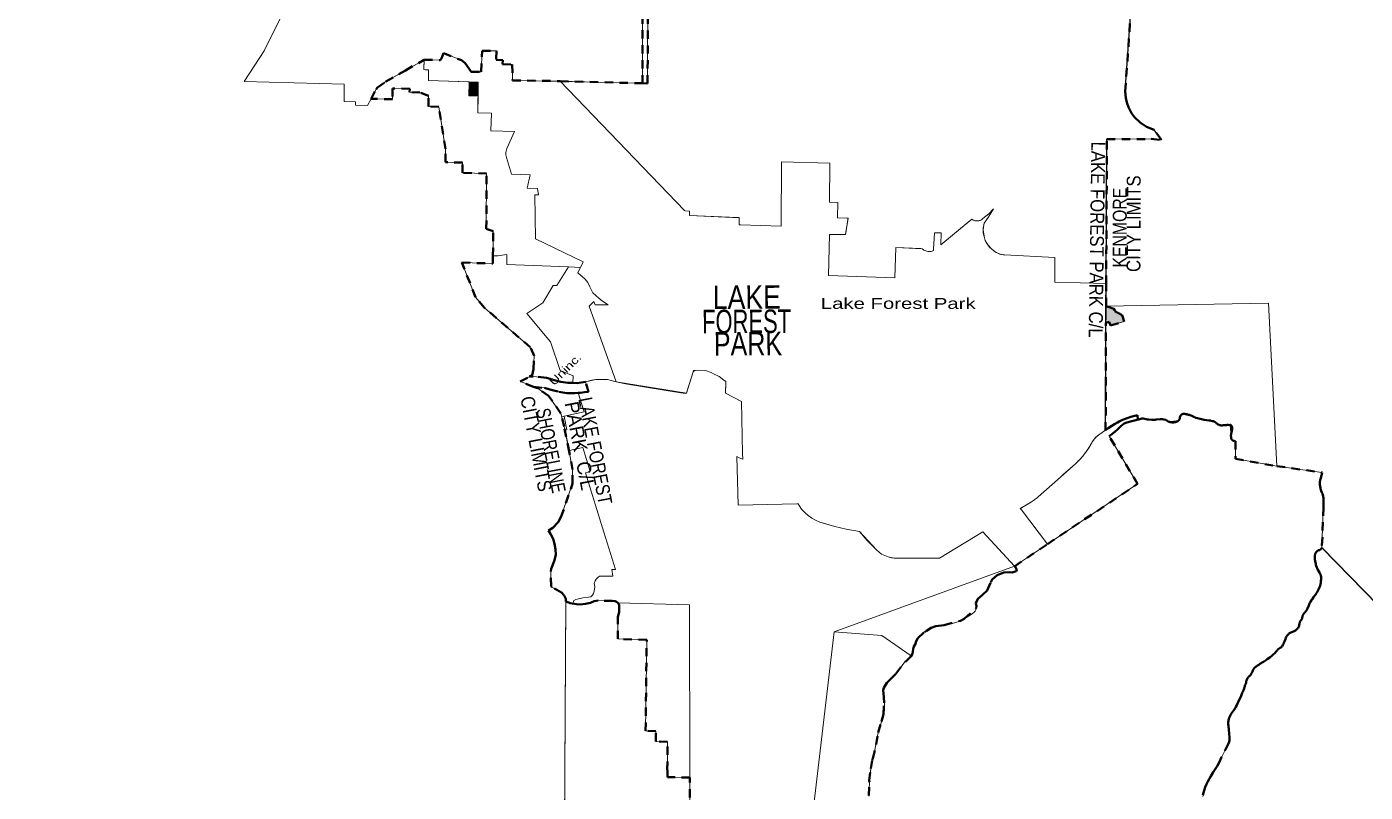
# Model space of a CAD drawing. Header units: feet. Extents: x -903180 to 1023491, y -707744 to 564635.
# Drawn here: x -329847 to -310438, y 91275 to 102368 of the extents above; entities that cross this region are included whole.
import ezdxf

# ---------------------------------------------------------------- set-up
doc = ezdxf.new("R2010")
doc.units = ezdxf.units.FT
doc.header["$LTSCALE"] = 80
doc.linetypes.add('SHORT_DASHED', pattern=[2.7, 1.5, -1.2])
doc.layers.add('13', color=7, linetype='SHORT_DASHED', lineweight=40)
doc.layers.add('58', color=7, linetype='Continuous', lineweight=13)
for name, color, linetype in [('14', 7, 'Continuous'), ('15', 7, 'Continuous'), ('36', 7, 'Continuous')]:
    doc.layers.add(name, color=color, linetype=linetype)

msp = doc.modelspace()

# ---------------------------------------------------------------- hatches: boundary and pattern name
at = {"layer": '58'}
for points in [[(-323302.36, 101565.68), (-323303.86, 101364.44), (-323435.02, 101368.55), (-323432.3, 101570.73)], [(-314202.81, 98321.38), (-314066.61, 98273.34), (-314080.87, 98252.2), (-313963.67, 98187.24), (-313932.74, 98097.41), (-314132.13, 98036.45), (-314148.66, 98094.13), (-314202.39, 98074.02)]]:
    msp.add_hatch(color=256, dxfattribs=at).paths.add_polyline_path(points)

# ---------------------------------------------------------------- linework, layer by layer
at = {"layer": '13'}
for points in [[(-320919.55, 101548.63), (-320914.19, 103410.49), (-320914.19, 104193.29), (-322145.23, 104224.7), (-323386.65, 104254.16), (-324822.52, 104297.38), (-324852.22, 104297.85), (-324852.22, 104267.9), (-324852.22, 104228.86), (-324881.25, 104230.32), (-328292.31, 104304.42), (-330165.25, 104345.31), (-332817.76, 104403.01), (-334184.45, 104430.81), (-336717.2, 104472.96), (-336716.07, 104548.76)], [(-320919.55, 101548.63), (-320844.56, 101546.65), (-320835.55, 104186.85), (-318947.33, 104130.4), (-318962.13, 104055.77), (-316808.38, 103991.7), (-316808.38, 104066.57)], [(-314110.98, 96586.38), (-314164.69, 96550.55), (-314202.19, 96520.38), (-314197.81, 98075.2), (-314148.66, 98094.13), (-314132.13, 98036.45), (-313932.74, 98097.41), (-313963.67, 98187.24), (-314080.87, 98252.2), (-314066.61, 98273.34), (-314196.83, 98321.77), (-314195.21, 98645.32), (-314182.43, 100738.61), (-313539.88, 100741.57), (-313392.7, 100728.75), (-313499.7, 100874.75), (-313609.15, 100917.9), (-313702.45, 100978.38), (-313782.67, 101057.33), (-313826.09, 101114.82), (-313870.53, 101202.41), (-313895.5, 101268.15), (-313911.16, 101340), (-313917.3, 101431.97), (-313827.88, 102723.9)], [(-324854.95, 101325.32), (-324781.98, 101464.52), (-324762.62, 101486.3), (-324638.95, 101573.59), (-324356.75, 101735.96), (-324084.01, 101891.19), (-323851.2, 101885.49), (-323834.17, 101907.01), (-323803.67, 101983.7)], [(-323803.67, 101983.7), (-323542.85, 101882.4), (-323488.88, 101841.56), (-323433.33, 101758.4), (-323403.55, 101715.79), (-323257.98, 101714.65), (-323242.05, 102020.56), (-323037.85, 102018.47), (-323041.89, 101887.32), (-322945.1, 101885.47), (-322948.75, 101824.62), (-322807.58, 101820.97), (-322804.54, 101591.01), (-322113.72, 101580.17), (-320919.55, 101548.63)], [(-323086.51, 99046.72), (-323084.03, 99404.55), (-323183.78, 99441.22), (-323178.23, 100241.33), (-323528.19, 100249.98), (-323527.15, 100400.01), (-323777.11, 100406.19), (-323775.78, 100596.87), (-323872.04, 101208.79), (-324021.5, 101212.48), (-324020.43, 101366.03), (-324145.28, 101415.6), (-324295.07, 101419.3), (-324294.72, 101469.31), (-324544.69, 101475.49), (-324545.82, 101316.9), (-324854.95, 101325.32)], [(-322557.49, 97298.12), (-322518.64, 97319.05), (-322496.99, 97405.72), (-322489.77, 97600.72), (-322545.64, 97724.12), (-323207.29, 98293.48), (-323340.63, 98451.28), (-323537.18, 98949.8), (-323087.26, 98938.68), (-323086.51, 99046.72)], [(-322498.4, 97151.04), (-322691.57, 97225.87), (-322557.49, 97298.12)], [(-322498.4, 97151.04), (-322339.96, 97133.62), (-322264.38, 97111.1), (-322130.71, 97076.75), (-322015.03, 97059.95), (-321902.01, 97056.24), (-321852.68, 97061.71), (-321818.35, 97063.93), (-321759.68, 97070.7), (-321700.68, 97078.75), (-321746.44, 97222.4), (-321864.79, 97203.47), (-321931.03, 97208.44), (-322001.75, 97209.59), (-322101.19, 97224.03), (-322224.28, 97255.66), (-322311.78, 97281.74), (-322505.77, 97300.1), (-322557.49, 97298.12)], [(-320239.05, 90767.29), (-320230.71, 91487.24), (-320553.8, 91495.87), (-320553.8, 91596.64), (-320559.43, 91601.24), (-320554.72, 92006.24), (-320724.68, 92010.85), (-320722.94, 92160.84), (-320872.91, 92164.91), (-320857.62, 93484.99), (-321277.51, 93496.37), (-321273.78, 93819.16), (-321258.7, 93886.77), (-321256.35, 93953.76), (-321255.56, 93968.3), (-321258.7, 93987.35), (-321263.02, 93998.55), (-321277.55, 94020.35), (-321295.61, 94035.48), (-321313.67, 94042.35), (-321356.07, 94047.06), (-321560.24, 94051.78), (-321621.5, 94042.35), (-321673.32, 94021.92), (-321747.14, 94003.06), (-321820.96, 93996.78), (-321874.35, 93998.35), (-321967.02, 94015.63), (-321987.71, 94022.46), (-322032.16, 94039.1), (-322031.92, 94079.27), (-322056.69, 94128.3), (-322091.2, 94169.25), (-322235.55, 94247.86), (-322241.44, 94263.49), (-322248.3, 94472.84), (-322241.26, 94513.94), (-322197.79, 94624.53), (-322177.29, 94714.78), (-322181.4, 94794.92), (-322192.84, 94873.13), (-322214.83, 94949.17), (-322250.92, 95021.39), (-322283.03, 95067.29), (-322218.81, 95107.68), (-322141.02, 95187.56), (-322100.48, 95260.96), (-321932.11, 95750.47), (-321932.11, 95951.93), (-321979.69, 96213.9), (-322054.1, 96575.54), (-322102.47, 96765.49), (-322280.57, 97021.19), (-322443.18, 97129.66), (-322498.4, 97151.04)], [(-317635.99, 91227.05), (-317626.27, 91422.27), (-317631.89, 91444.53), (-317608.51, 91617.34), (-317587.97, 91745.88), (-317577.61, 91761.8), (-317531.45, 91968.42), (-317499.97, 92143.09), (-317452.74, 92299.34), (-317424.57, 92405.58), (-317413.37, 92572.57), (-317417.93, 92651.22), (-317428.08, 92754.15), (-317419.42, 92786.22), (-317373.74, 92859.9), (-317334.7, 92901.47), (-317244.41, 92992.45), (-317104.14, 93171.13), (-317091.91, 93178.96), (-317028.35, 93240.22), (-317003.41, 93282.06), (-316989.51, 93378.49), (-316956.2, 93436.29), (-316953.85, 93454.37), (-316924.66, 93508.22), (-316830.37, 93597.11), (-316801.85, 93614.71), (-316730.62, 93655.68), (-316663.67, 93682.63), (-316542.61, 93696.49), (-316305.86, 93760.54), (-316254.97, 93789.81), (-316078.97, 93941.63), (-316072.85, 93972.95), (-316082.93, 94014.04), (-316053.24, 94077.22), (-315992.28, 94129), (-315921.05, 94198.8), (-315865.41, 94319.15), (-315846.87, 94359.26), (-315775.72, 94421), (-315680.67, 94458.33), (-315602.05, 94465.59), (-315559.81, 94459.12), (-315501.2, 94478.67), (-315495.16, 94478.61), (-315488.91, 94498.7), (-315520.24, 94553.06), (-315046.06, 94871.03), (-313738.31, 95742.16), (-314150.62, 96433.87), (-314112.72, 96461.91), (-314070.98, 96496.72), (-314024.27, 96538.48), (-313981.54, 96582.24), (-313934.83, 96617.04), (-313897.07, 96634.94), (-313843.4, 96649.86), (-313762.91, 96668.75), (-313737.06, 96675.03)], [(-313737.06, 96675.03), (-313739.85, 96737.45), (-313795.99, 96725.08), (-313838.51, 96712.99), (-313887.66, 96696.56), (-313956.13, 96669.99), (-314005.95, 96649.68), (-314029.82, 96634.15), (-314072.79, 96610.27), (-314110.98, 96586.38)], [(-313595.69, 96678.38), (-313632.2, 96686.6), (-313658.52, 96689.89), (-313676.87, 96688.73), (-313722.35, 96678.96), (-313737.06, 96675.03)], [(-312458.74, 96596.19), (-312464.77, 96595.69), (-312475.68, 96594.53), (-312487.28, 96593.39), (-312497.28, 96592.55), (-312511.21, 96591.73), (-312522.78, 96591.63), (-312531.96, 96592.11), (-312538.18, 96592.61), (-312543.02, 96593.36), (-312548.24, 96594.68), (-312552.61, 96596.19), (-312555.85, 96597.45), (-312559.09, 96598.86), (-312565.66, 96602.16), (-312570.84, 96604.93), (-312578.19, 96608.89), (-312583.54, 96612.28), (-312588.88, 96616.06), (-312596.49, 96622.59), (-312606.73, 96632.01), (-312618.24, 96641.57), (-312623.14, 96644.96), (-312626.92, 96646.98), (-312630.94, 96648.8), (-312634.84, 96650.24), (-312650.43, 96654.39), (-312669.67, 96658.53), (-312676.84, 96659.79), (-312694.69, 96662.43), (-312708.02, 96664.06), (-312771.72, 96672.36), (-312794.48, 96676.44), (-312831, 96684.68), (-312868.89, 96694.4), (-312893.18, 96701.59), (-312898.41, 96703.28), (-312900.95, 96704.31), (-312905.23, 96706.49), (-312916.42, 96713.68), (-312922.83, 96716.85), (-312951.53, 96729.71), (-312975.98, 96739.25), (-312987.74, 96743.28), (-312997.93, 96746.4), (-313015, 96750.96), (-313023.26, 96752.69), (-313034.6, 96754.7), (-313039.24, 96755.35), (-313044.68, 96756), (-313051.4, 96756.6), (-313065.12, 96757.11), (-313075.81, 96756.61), (-313085.51, 96755.63), (-313089.54, 96754.8), (-313096.04, 96751.76), (-313099.98, 96748.63), (-313105.58, 96743.7), (-313112.65, 96736.21), (-313118.9, 96728.4), (-313122.52, 96720.84), (-313125.72, 96708.34), (-313128.02, 96694.6), (-313131.97, 96678.07), (-313135.26, 96671.17), (-313138.63, 96666.4), (-313143.33, 96661.87), (-313153.61, 96654.72), (-313165.86, 96648.14), (-313177.37, 96643.54), (-313191.35, 96639.42), (-313203.11, 96637.21), (-313216.68, 96635.56), (-313226.14, 96635.31), (-313236.42, 96635.23), (-313250.07, 96636.22), (-313266.19, 96638.93), (-313277.86, 96641.65), (-313286.91, 96644.44), (-313292.34, 96646.66), (-313297.77, 96649.7), (-313314.39, 96661.01), (-313320.66, 96664.99), (-313327.59, 96668.74), (-313335.98, 96671.7), (-313358.84, 96677.3), (-313376.61, 96680.75), (-313395.52, 96682.72), (-313413.71, 96681.98), (-313468.47, 96674.38), (-313480.96, 96673.2), (-313504.56, 96672.54), (-313531.21, 96673.12), (-313576.94, 96675.75), (-313595.69, 96678.38)], [(-312458.74, 96596.19), (-312450.4, 96596.88), (-312438.99, 96597.51), (-312429.4, 96597.55), (-312425.91, 96597.48), (-312420.75, 96597.14), (-312414.69, 96596.63), (-312403.81, 96595.54), (-312399.09, 96595.22), (-312397.77, 96595.54), (-312396.74, 96596.01), (-312394.69, 96597.39), (-312392.21, 96599.09), (-312391.05, 96599.72), (-312390.2, 96600.03), (-312389.32, 96600.16), (-312388.53, 96600), (-312387.65, 96599.53), (-312386.56, 96598.39), (-312385.11, 96596.75), (-312383.79, 96595.18), (-312382.82, 96593.95), (-312381.26, 96591.94), (-312380.43, 96590.84), (-312379.06, 96588.86), (-312377.95, 96587.1), (-312377.19, 96585.86), (-312376.53, 96584.69), (-312375.32, 96582.51), (-312374.27, 96580.38), (-312373.34, 96578.37), (-312371.99, 96575.15), (-312370.98, 96572.27), (-312370.4, 96570.45), (-312369.59, 96567.64), (-312369.12, 96565.55), (-312368.41, 96562.32), (-312368.04, 96559.89), (-312367.68, 96557.4), (-312367.45, 96555.13), (-312367.24, 96552.49), (-312367.09, 96550.1), (-312367.07, 96548.67), (-312367.06, 96544.47), (-312367.17, 96541.45), (-312367.23, 96539.85), (-312367.5, 96536.36), (-312367.66, 96534.11), (-312367.8, 96532.74), (-312368.02, 96530.97), (-312368.17, 96529.72), (-312368.72, 96525.92), (-312369.44, 96521.44), (-312370.09, 96517.71), (-312371.17, 96512.29), (-312371.74, 96509.57), (-312380.27, 96472.35), (-312381.75, 96464.77), (-312382.69, 96459.84), (-312383.6, 96453.08), (-312384.2, 96447.52), (-312384.36, 96444.76), (-312384.55, 96437.02), (-312384.46, 96433.28), (-312384.15, 96428.85), (-312383.8, 96425.99), (-312382.65, 96418.86), (-312382.25, 96415.81), (-312381.47, 96408.85), (-312381.15, 96406.28), (-312380.93, 96404.76), (-312380.86, 96404.31), (-312380.6, 96402.78), (-312380.09, 96400.26), (-312379.67, 96398.55), (-312379.23, 96397.05), (-312378.66, 96395.36), (-312378.03, 96393.7), (-312377.52, 96392.51), (-312376.98, 96391.38), (-312376.34, 96390.14), (-312375.75, 96389.09), (-312375.14, 96388.13), (-312374.33, 96386.94), (-312373.44, 96385.73), (-312372.22, 96384.25), (-312371.34, 96383.24), (-312368.72, 96380.61), (-312365.82, 96378.01), (-312363.29, 96376.05), (-312360.49, 96374.12), (-312357.91, 96372.56), (-312354.66, 96370.84), (-312351.48, 96369.47), (-312348.9, 96368.46)], [(-312348.9, 96368.46), (-312345.84, 96367.49), (-312343.8, 96366.87), (-312341.36, 96366.28), (-312338.64, 96365.69)], [(-312338.64, 96365.69), (-312334.94, 96364.99), (-312331.28, 96364.43), (-312323.29, 96363.51), (-312318.88, 96363.05), (-312320.94, 96106.17), (-311719.14, 96000.14), (-311061.54, 95909.89), (-311067.9, 95883.71), (-311073.16, 95863.68), (-311086.68, 95813.12), (-311089.19, 95803.42), (-311090.88, 95796.41), (-311092.51, 95789.09), (-311093.76, 95780.7), (-311094.89, 95770.82), (-311095.39, 95764.31), (-311095.76, 95753.8), (-311095.64, 95744.41), (-311095.38, 95737.65), (-311094.51, 95727.33), (-311093.32, 95716.25), (-311091.88, 95706.43), (-311089.82, 95695.73), (-311088.12, 95687.53), (-311085.49, 95676.45), (-311080.36, 95657.18), (-311075.79, 95642.59), (-311068.47, 95620.82), (-311067.16, 95618), (-311064.59, 95613.62), (-311060.86, 95607.78), (-311057.92, 95598.9), (-311053.67, 95585.5), (-311051.79, 95578.12), (-311048.79, 95566.17), (-311046.97, 95556.35), (-311045.1, 95542.9), (-311044.03, 95528.63), (-311043.47, 95519.49), (-311042.78, 95484.2), (-311042.94, 95455.92), (-311042.51, 95424.01), (-311042.39, 95413.77), (-311042.75, 95408.24), (-311042.63, 95404.93), (-311042.08, 95402.47), (-311066.05, 94814.77), (-311068.16, 94813.26), (-311070.05, 94811.67), (-311071.95, 94809.93), (-311073.47, 94808.44), (-311075.19, 94806.52), (-311078.41, 94802.89), (-311080.33, 94800.66), (-311083.36, 94797.14), (-311085.73, 94794.51), (-311087.89, 94792.34), (-311089.23, 94791.04), (-311090.73, 94789.71), (-311092.42, 94788.32), (-311093.82, 94787.33), (-311094.89, 94786.68), (-311095.78, 94786.1), (-311096.47, 94785.76), (-311097.51, 94785.3), (-311098.99, 94784.76), (-311100.58, 94784.33), (-311102.79, 94783.92), (-311106.38, 94783.44), (-311110.89, 94782.97), (-311112.92, 94782.69), (-311114.81, 94782.35), (-311116.72, 94781.89), (-311118.64, 94781.29), (-311120.16, 94780.68), (-311121.72, 94779.84), (-311122.76, 94779.2), (-311124.07, 94778.2), (-311129.01, 94774.27), (-311133.48, 94770.23), (-311138.02, 94765.96), (-311141.77, 94762.16), (-311145.82, 94757.56), (-311149.68, 94752.52), (-311152.72, 94748.29), (-311156.1, 94742.98), (-311159.11, 94737.43), (-311161.9, 94731.17), (-311163.56, 94726.44), (-311165.02, 94721.47), (-311166.55, 94713.92), (-311167.2, 94709.11), (-311168.03, 94702.57), (-311168.58, 94695.51)], [(-311168.4, 94661.28), (-311167.26, 94647.61), (-311164.68, 94630.53), (-311162.34, 94618.87), (-311156.33, 94591.85), (-311151.66, 94571.96), (-311146.87, 94553.78), (-311140.49, 94532.9), (-311136.44, 94522.22), (-311125.26, 94499.5), (-311103.16, 94457.74), (-311088.05, 94428.27), (-311082.16, 94413.41), (-311078.96, 94398.67), (-311077.24, 94377.92), (-311077.86, 94356.06), (-311079.21, 94334.56), (-311082.41, 94310.98), (-311086.33, 94291.82), (-311093.46, 94267.5), (-311101.07, 94246.87), (-311115.56, 94214.82), (-311124.99, 94196.12), (-311136.13, 94175.57), (-311148.21, 94154.72), (-311160, 94136.36), (-311171.12, 94120.76), (-311186.17, 94100.56), (-311202.44, 94078.68), (-311216.62, 94059.04), (-311231.17, 94036.19), (-311238.9, 94022.01), (-311243.87, 94011.94), (-311257.75, 93979.21), (-311276.23, 93935.74), (-311288.45, 93907.25), (-311316.33, 93872.8), (-311336.29, 93848.42), (-311338.56, 93845.65), (-311340.38, 93842.92), (-311341.97, 93840.03), (-311343.11, 93837.58), (-311344.28, 93834.78), (-311345.41, 93831.46), (-311346.79, 93826.58), (-311348.05, 93820.68), (-311351.17, 93803.62), (-311352.06, 93799.23), (-311353.22, 93794.56), (-311354.48, 93790.66), (-311355.62, 93787.56), (-311356.42, 93785.53), (-311358.14, 93782.25), (-311360.75, 93777.92), (-311364.28, 93772.98), (-311373.83, 93760.88), (-311376.47, 93757.5), (-311378.93, 93753.91), (-311381.45, 93749.82), (-311383.72, 93745.34), (-311385.41, 93740.7), (-311389.99, 93721.21), (-311401.32, 93670.19), (-311402.82, 93665.57), (-311405.64, 93660.41), (-311409.45, 93654.89), (-311417.55, 93646.04), (-311427.13, 93638.31), (-311438.43, 93629.22), (-311449.11, 93621.24), (-311468.03, 93610.87), (-311504.38, 93594.65), (-311515.98, 93589.3), (-311527.28, 93583.35), (-311534.4, 93578.92), (-311541.34, 93574.2), (-311548.22, 93568.67), (-311556.75, 93560.45), (-311567.31, 93548.29), (-311576.1, 93535.88), (-311581.81, 93525.99), (-311588.38, 93512.55), (-311596.1, 93493.45), (-311607.65, 93461.64), (-311612.68, 93448.19), (-311616.06, 93440.02), (-311619.62, 93432.03), (-311622.63, 93425.77), (-311630.18, 93410.66), (-311636.99, 93398.81), (-311643.69, 93389.16), (-311649.46, 93381.98), (-311655.54, 93376.14), (-311661.74, 93371.72), (-311669.42, 93366.87)], [(-311168.58, 94695.51), (-311168.95, 94686.71), (-311169.1, 94680.11), (-311168.99, 94671.68), (-311168.4, 94661.28)], [(-311669.42, 93366.87), (-311689.68, 93355.45), (-311694.71, 93351.58), (-311700.73, 93346.67)], [(-311700.73, 93346.67), (-311703.79, 93343.68), (-311710.09, 93336.75), (-311715.61, 93330.18), (-311725.96, 93317.19), (-311736.98, 93303.31), (-311741.09, 93298.59), (-311748.22, 93290.97), (-311755.1, 93284.53), (-311767.75, 93273.66), (-311771.06, 93270.65), (-311781.75, 93261.75), (-311792.43, 93252.72), (-311821.91, 93229.21), (-311857.71, 93202.25), (-311884.42, 93183.58), (-311900.57, 93172.78), (-311915.12, 93164.06), (-311941.59, 93149.63), (-311948.1, 93145.95), (-311957.13, 93140.36), (-311964, 93135.76), (-311973.09, 93128.82), (-311982.79, 93121.08), (-311998.08, 93110.16), (-312019.2, 93095.73), (-312027.12, 93089.96), (-312032.77, 93085.48), (-312037.13, 93081.92), (-312041.99, 93077.38), (-312047.51, 93071.24), (-312052.92, 93064.3), (-312058.2, 93056.32), (-312067.35, 93039.43), (-312073.67, 93025.98), (-312083.75, 93004.19), (-312091.54, 92989.52), (-312098.61, 92978.47), (-312103.4, 92972.39), (-312112.49, 92962.75), (-312120.17, 92955.44), (-312125.39, 92950.16), (-312129.26, 92945.8), (-312136.75, 92935.67), (-312143.51, 92925.97), (-312149.22, 92916.51), (-312155.91, 92903.74), (-312160.46, 92894.11), (-312162.73, 92888.64), (-312164.39, 92884.78), (-312165.49, 92881.71), (-312166.35, 92878.02), (-312166.6, 92873.79), (-312166.35, 92859.79), (-312166.66, 92855), (-312167.33, 92851.93), (-312168.32, 92849.23), (-312170.4, 92845.3), (-312174.21, 92839.96), (-312179.92, 92832.28), (-312182.62, 92827.74), (-312183.73, 92825.1), (-312184.6, 92821.48), (-312185.03, 92818.9), (-312185.27, 92807.54), (-312185.64, 92803.06), (-312186.68, 92798.95), (-312199.71, 92765.25), (-312208.5, 92742.78), (-312213.65, 92730.19), (-312219.85, 92715.47), (-312226.18, 92700.73), (-312238.64, 92672.36), (-312252.88, 92640.01), (-312268.6, 92605.01), (-312285.42, 92568.91), (-312300.9, 92536.25), (-312311.71, 92513.9), (-312320.37, 92497.93), (-312330.44, 92482.22), (-312348.37, 92457.9), (-312353.72, 92451.08), (-312373, 92425.06), (-312389.46, 92397.18), (-312398.18, 92380.6), (-312405.17, 92365.13), (-312410.94, 92351.5), (-312416.96, 92332.83), (-312420.15, 92318.95), (-312422.36, 92304.34), (-312423.72, 92288.37), (-312424.09, 92262.95), (-312422.12, 92237.03), (-312411.07, 92124.9), (-312405.05, 92069.52)], [(-312405.05, 92069.52), (-312405.18, 92048.76), (-312407.76, 92027.76), (-312412.92, 92007.01), (-312421.39, 91983.67)], [(-312421.39, 91983.67), (-312520.13, 91782.14), (-312557.95, 91706.98), (-312586.45, 91654.92), (-312642.45, 91566), (-312677.33, 91509.51), (-312721.54, 91431.4), (-312738.73, 91394.07), (-312756.91, 91347.89), (-312771.64, 91302.69), (-312790.8, 91230.97)]]:
    msp.add_lwpolyline(points, dxfattribs=at)
at = {"layer": '58'}
for points in [[(-313827.88, 102723.9), (-313917.3, 101431.97), (-313911.16, 101340), (-313870.53, 101202.41), (-313782.67, 101057.33), (-313702.45, 100978.38), (-313609.15, 100917.9), (-313499.7, 100874.75), (-313392.7, 100728.75), (-313539.88, 100741.57), (-314182.43, 100738.61), (-314195.21, 98645.32), (-314939.45, 98666.4), (-314936.65, 99024.73), (-315670.88, 99061.26), (-315736.14, 99074.43), (-315810.15, 99109.69), (-315858.96, 99148.81), (-315909.69, 99205.61), (-315947.51, 99271.71), (-315961.03, 99307.36), (-315961.03, 99307.36), (-315978.41, 99420), (-315970.15, 99495.7), (-315963.28, 99521.29), (-315904.77, 99603.62), (-315826.94, 99727.77), (-315894.55, 99658.8), (-315983.14, 99587.12), (-316002.37, 99571.56), (-316042.9, 99555.88), (-316096.66, 99556.35), (-316144.69, 99578.11), (-316590.55, 99208.37), (-316589.01, 99379.76), (-316683.95, 99379.76), (-316697.03, 99143.9), (-316698.13, 99124.01), (-316719.67, 99115.98), (-316749.82, 99110.7), (-316780.4, 99111.8), (-316810.08, 99119.24), (-316837.57, 99132.68), (-316862.55, 99152.26), (-317244.73, 99170.13), (-317260.4, 98729.22), (-318220.76, 98761.06), (-318205.27, 99359.4), (-317993.18, 99355.95), (-317973.2, 99355.62), (-317936.29, 99594.31), (-318090.31, 99598.24), (-318085.44, 99822.19), (-318207.15, 99824.63), (-318202.28, 100391.81), (-318900.73, 100409.98), (-318908.32, 99477.12), (-319498.25, 99495.67), (-319518.25, 99496.3), (-319518.18, 99602.4), (-319539.37, 99603.07), (-320236.22, 99631.29), (-320235.65, 99693.64), (-320298.09, 99700.31), (-320308.67, 99706.11), (-320308.67, 99706.11), (-322113.72, 101580.17), (-320844.56, 101546.65), (-320844.56, 101546.65), (-320835.55, 104186.85)], [(-320914.19, 103410.49), (-320919.55, 101548.63), (-322804.54, 101591.01), (-322807.58, 101820.97), (-322948.75, 101824.62), (-322945.1, 101885.47), (-323041.89, 101887.32), (-323037.85, 102018.47), (-323242.05, 102020.56), (-323257.98, 101714.65), (-323403.55, 101715.79), (-323488.88, 101841.56), (-323542.85, 101882.4), (-323803.67, 101983.7), (-323851.2, 101885.49), (-324084.01, 101891.19), (-324638.95, 101573.59), (-324762.62, 101486.3), (-324781.98, 101464.52), (-324854.95, 101325.32), (-324906.48, 101226.69), (-325081.44, 101231.46), (-325081.08, 101281.49), (-325246.06, 101285.99), (-325244.29, 101536.03), (-326693.35, 101575.54), (-326406.77, 102017.43), (-326306.83, 102217.89), (-326120.66, 102588.69)], [(-307807.8, 91485.32), (-311065.89, 94818.59), (-311047.66, 95387.9), (-311047.66, 95387.9), (-311051.14, 95541.06), (-311095.69, 95798.41), (-311068.54, 95910.03), (-311719.14, 96000.14), (-311839.51, 98361.09), (-314202.81, 98321.38), (-314200.51, 98645.32), (-314187.73, 100738.61), (-313545.18, 100741.57), (-313398, 100728.75), (-313505, 100874.75), (-313614.45, 100917.9), (-313707.75, 100978.38), (-313787.97, 101057.33), (-313875.83, 101202.41), (-313916.46, 101340), (-313922.6, 101431.97), (-313833.18, 102723.9)], [(-326120.66, 102588.69), (-326306.83, 102217.89), (-326406.77, 102017.43), (-326693.35, 101575.54), (-325244.29, 101536.03), (-325246.06, 101285.99), (-325081.08, 101281.49), (-325081.44, 101231.46), (-324906.48, 101226.69), (-324854.95, 101325.32), (-324545.82, 101316.9), (-324544.69, 101475.49), (-324294.72, 101469.31), (-324295.07, 101419.3), (-324145.28, 101415.6), (-324020.43, 101366.03), (-324021.45, 101219.07), (-324021.5, 101212.48), (-323872.04, 101208.79), (-323775.71, 100596.45), (-323777.11, 100406.19), (-323527.15, 100400.01), (-323528.19, 100249.98), (-323178.23, 100241.33), (-323183.78, 99441.22), (-323084.03, 99404.55), (-323087.26, 98938.68), (-323537.18, 98949.8), (-323340.63, 98451.28), (-323207.29, 98293.48), (-322545.64, 97724.12), (-322489.77, 97600.72), (-322496.99, 97405.72), (-322518.64, 97319.05), (-322687.81, 97227.9), (-322443.18, 97129.66), (-322280.57, 97021.19), (-322102.47, 96765.49), (-322054.1, 96575.54), (-321979.69, 96213.9), (-321932.11, 95951.93), (-321932.11, 95750.47), (-322100.48, 95260.96), (-322141.02, 95187.56), (-322218.81, 95107.68), (-322283.03, 95067.29), (-322250.92, 95021.39), (-322214.83, 94949.17), (-322192.84, 94873.13), (-322181.4, 94794.92), (-322177.29, 94714.78), (-322197.79, 94624.53), (-322241.26, 94513.94), (-322248.3, 94472.84), (-322241.44, 94263.49), (-322235.55, 94247.86), (-322091.2, 94169.25), (-322056.69, 94128.3), (-322031.92, 94079.27), (-322065.95, 88274.65)], [(-322945.1, 101885.47), (-323041.89, 101887.32), (-323037.85, 102018.47), (-323242.05, 102020.56), (-323257.98, 101714.65), (-323403.55, 101715.79), (-323433.33, 101758.4), (-323488.88, 101841.56), (-323542.85, 101882.4), (-323803.67, 101983.7), (-323834.17, 101907.01), (-323851.2, 101885.49), (-324084.01, 101891.19), (-324090.2, 101766.43), (-324091.16, 101747.11), (-324071.19, 101745.89), (-324020.6, 101742.78), (-324021.5, 101591.02), (-323302.36, 101565.68), (-323306.21, 101120.89), (-323110.27, 101113.59), (-323118.79, 100859.24), (-322774.38, 100850.72), (-322885.66, 100601.84), (-322891.89, 100584.44), (-322896.27, 100566.49), (-322898.75, 100548.17), (-322899.3, 100529.7), (-322897.91, 100511.27), (-322894.61, 100493.09), (-322889.42, 100475.35), (-322888.81, 100473.62), (-322888.57, 100471.5), (-322818.5, 100233.04), (-322545.27, 100223.06), (-322588.94, 100029.28), (-322440, 100024.09), (-322426.62, 99931.6), (-322478.95, 99932.81), (-322467.99, 99292.67), (-321780.08, 98960.99), (-321854.19, 98803.04), (-321749.96, 98710.79), (-321709.23, 98662.87), (-321684.08, 98596.99), (-321638.56, 98510.74), (-321552.31, 98436.47), (-321499.6, 98393.34), (-321415.72, 98338.23), (-321605, 98338.22), (-321624.17, 98388.54), (-321691.25, 98316.67), (-321302.38, 97222.89), (-321165.74, 97193.44), (-320576.37, 97097.63), (-320301.6, 97055.33), (-320280.5, 97056.17), (-320274.4, 97076.13), (-320185.91, 97365.66), (-320179.79, 97385.7), (-320160.25, 97387.51), (-320121.29, 97391.1), (-320004.53, 97385.89), (-319922.23, 97358.86), (-319888.22, 97336.35), (-319806.01, 97301.26), (-319740.2, 97248.25), (-319730.62, 97240.91), (-319710.17, 97225.24), (-319710.96, 97205.59), (-319716.82, 97059.11), (-319482.3, 96937.49), (-319467.61, 96183.58), (-319463.8, 96101.21), (-319516.34, 96120.33), (-319548.97, 96141.58), (-319530.94, 95436.6), (-318682.04, 95453.04), (-318657.86, 95453.51), (-318654.15, 95444.12), (-318648.72, 95430.35), (-318610.21, 95378.02), (-318566.43, 95330), (-318517.88, 95286.82), (-318465.08, 95248.95), (-318408.61, 95216.81), (-318349.09, 95190.75), (-318334.49, 95185.74), (-318314.29, 95178.8), (-318294.49, 95173), (-318131.05, 95125.09), (-318045.98, 95107.05), (-317964.55, 95087.32), (-317773.52, 95055.21), (-317658.04, 94925.11), (-317518.52, 94780.68), (-317452.13, 94726.18), (-317406.11, 94703.81), (-317358.01, 94686.38), (-317308.35, 94674.06), (-317266.67, 94667.86)], [(-314364.97, 96395.14), (-314360.53, 96400.28), (-314356.03, 96405.37), (-314351.4, 96410.37), (-314346.72, 96415.29), (-314341.92, 96420.12), (-314337.07, 96424.86), (-314335.96, 96425.92), (-314301.83, 96452.76), (-314202.19, 96520.38), (-314195.21, 98645.32), (-314939.45, 98666.4), (-314936.65, 99024.73), (-315670.88, 99061.26), (-315689.18, 99062.17), (-315710.88, 99067.87), (-315728.08, 99072.55), (-315763.63, 99086.36), (-315797.53, 99103.8), (-315829.43, 99124.7), (-315858.96, 99148.81), (-315885.82, 99175.88), (-315909.69, 99205.61), (-315930.33, 99237.67), (-315947.51, 99271.71), (-315961.03, 99307.36), (-315970.75, 99344.23), (-315976.57, 99381.91), (-315978.41, 99420), (-315976.27, 99458.06), (-315970.15, 99495.7), (-315963.28, 99521.29), (-315904.77, 99603.62), (-315826.94, 99727.77), (-315894.55, 99658.8), (-315983.14, 99587.12), (-316002.37, 99571.56), (-316023.14, 99561.75), (-316029.79, 99559.26), (-316042.9, 99555.88), (-316056.28, 99553.88), (-316069.8, 99553.29), (-316083.31, 99554.11), (-316096.66, 99556.35), (-316109.71, 99559.97), (-316122.3, 99564.93), (-316125.59, 99566.64), (-316144.69, 99578.11), (-316165.59, 99560.77), (-316590.55, 99208.37), (-316589.01, 99379.76), (-316683.95, 99379.76), (-316697.03, 99143.9), (-316698.13, 99124.01), (-316718.14, 99116.5), (-316719.67, 99115.98), (-316734.61, 99112.55), (-316749.82, 99110.7), (-316765.14, 99110.45), (-316780.4, 99111.8), (-316795.43, 99114.74), (-316810.08, 99119.24), (-316824.18, 99125.24), (-316837.57, 99132.68), (-316841.66, 99135.55), (-316862.55, 99152.26), (-316881.66, 99153.56), (-317244.73, 99170.13), (-317260.4, 98729.22), (-318220.76, 98761.06), (-318205.27, 99359.4), (-317993.18, 99355.95), (-317973.2, 99355.62), (-317970.39, 99375.74), (-317942.82, 99573.08), (-317936.29, 99594.31), (-317956.67, 99594.83), (-318090.31, 99598.24), (-318085.44, 99822.19), (-318207.15, 99824.63), (-318202.28, 100391.81), (-318900.73, 100409.98), (-318908.32, 99477.12), (-319498.25, 99495.67), (-319518.25, 99496.3), (-319518.24, 99516.74), (-319518.19, 99582.44), (-319518.18, 99602.4), (-319539.37, 99603.07), (-319574.16, 99604.16), (-319594.16, 99604.79), (-319614.16, 99606.2), (-320236.22, 99631.29), (-320235.65, 99693.64), (-320298.09, 99700.31), (-320308.67, 99706.11), (-322113.72, 101580.17), (-322804.54, 101591.01), (-322807.58, 101820.97), (-322948.75, 101824.62), (-322945.1, 101885.47)], [(-320239.05, 90767.29), (-320230.71, 91487.24), (-320235.8, 93991.58), (-321277.55, 94020.35), (-321295.61, 94035.48), (-321313.67, 94042.35), (-321356.07, 94047.06), (-321560.24, 94051.78), (-321621.5, 94042.35), (-321673.32, 94021.92), (-321747.14, 94003.06), (-321820.96, 93996.78), (-321874.35, 93998.35), (-321925.65, 94009.83), (-321919.21, 94046.6), (-321885.12, 94066.31), (-321781.33, 94091.33), (-321702.54, 94100.43), (-321669.96, 94108.77), (-321643.44, 94132.27), (-321630.56, 94152.73), (-321618.44, 94190.64), (-321610.38, 94253.26), (-321619.2, 94300.56), (-321606.32, 94339.22), (-321590.41, 94360.45), (-321566.93, 94387.74), (-321542.68, 94405.17), (-321482.07, 94407.45), (-321349.8, 94404.08), (-321362.92, 94504.37), (-321311.78, 94503.24), (-321477.77, 95042.84), (-321746.16, 95901.46), (-321678.42, 95923.95), (-321783.83, 96273.01), (-321979.58, 96227.81), (-322040.49, 96518.9), (-322017.87, 96526.44), (-322054.58, 96725.19), (-321764.94, 96786.24), (-321852.68, 97061.71), (-321700.3, 97077.54), (-321746.44, 97222.4), (-321652.35, 97244.57), (-321593.39, 97254.4), (-321522.56, 97256.76), (-321427.53, 97256.76), (-321302.38, 97222.89), (-320280.5, 97056.17), (-320185.91, 97365.66), (-320160.25, 97387.51), (-320121.29, 97391.1), (-320004.53, 97385.89), (-319922.23, 97358.86), (-319888.22, 97336.35), (-319806.01, 97301.26), (-319740.2, 97248.25), (-319710.17, 97225.24), (-319716.82, 97059.11), (-319482.3, 96937.49), (-319467.61, 96183.58), (-319463.8, 96101.21), (-319516.34, 96120.33), (-319548.97, 96141.58), (-319530.94, 95436.6), (-318682.04, 95453.04), (-318657.86, 95453.51), (-318648.72, 95430.35), (-318610.21, 95378.02), (-318566.43, 95330), (-318517.88, 95286.82), (-318465.08, 95248.95), (-318408.61, 95216.81), (-318349.09, 95190.75), (-318263.8, 95164.08), (-318131.05, 95125.09), (-317964.55, 95087.32), (-317773.52, 95055.21), (-317518.52, 94780.68), (-317452.13, 94726.18), (-317358.01, 94686.38), (-317266.67, 94667.86), (-317266.67, 94667.86), (-316609.24, 94666.9), (-315982.89, 95047.55), (-315523.45, 94550.91), (-318140.03, 93599.73), (-318581.99, 89820.59)], [(-317266.67, 94667.86), (-316609.24, 94666.9), (-315982.89, 95047.55), (-315523.45, 94550.91), (-315046.06, 94871.03), (-315424.06, 95366.05), (-315439.52, 95386.3), (-315419.94, 95398.01), (-315289.85, 95475.79), (-315288.71, 95476.5), (-315279.5, 95482.23), (-315264.85, 95491.83), (-315250.42, 95501.54), (-315236.11, 95511.52), (-315221.97, 95521.88), (-315208.03, 95532.35), (-315194.28, 95543.03), (-315180.72, 95554.1), (-315178.42, 95556.08), (-314859.04, 95841.76), (-314834.71, 95863.52), (-314819.04, 95877.52), (-314641.22, 96034.99), (-314640.65, 96035.48), (-314626.32, 96048.58), (-314612.35, 96061.94), (-314598.61, 96075.54), (-314584.94, 96089.39), (-314571.65, 96103.48), (-314558.66, 96117.76), (-314545.74, 96132.26), (-314533.2, 96147.04), (-314520.97, 96161.98), (-314508.87, 96177.23), (-314497.16, 96192.59), (-314485.6, 96208.11), (-314474.34, 96223.96), (-314463.48, 96239.92), (-314452.82, 96256.11), (-314442.41, 96272.41), (-314432.28, 96289.01), (-314422.48, 96305.66), (-314420.1, 96309.9), (-314416.92, 96315.69), (-314413.88, 96321.8), (-314410.72, 96327.8), (-314407.45, 96333.73), (-314404.09, 96339.69), (-314400.62, 96345.52), (-314397.04, 96351.28), (-314393.38, 96357.03), (-314389.62, 96362.67), (-314385.75, 96368.25), (-314381.77, 96373.79), (-314377.7, 96379.23), (-314373.57, 96384.61), (-314369.31, 96389.94), (-314364.97, 96395.14)], [(-312791.97, 91211.18), (-312722.01, 91430.36), (-312677.62, 91512.18), (-312583.64, 91660.69), (-312521.84, 91780.48), (-312422.18, 91981.42), (-312405.65, 92071.94), (-312422.62, 92238.18), (-312420.88, 92313.91), (-312382.57, 92408.75), (-312313.37, 92510.79), (-312226.56, 92699.87), (-312186.96, 92798.66), (-312183.91, 92823.25), (-312167.6, 92851.32), (-312164.77, 92883.74), (-312129.3, 92945.31), (-312129.3, 92945.31), (-312102.54, 92973.59), (-312102.54, 92973.59), (-312102.54, 92973.59), (-312036.61, 93082.83), (-311966.32, 93134.17), (-311898.65, 93173.99), (-311754.82, 93284.3), (-311701.08, 93346.54), (-311648.2, 93383.75), (-311617.74, 93434.12), (-311584.67, 93520.29), (-311552.14, 93565), (-311436.59, 93630.8), (-311400.91, 93671.27), (-311384.81, 93740.9), (-311355.64, 93785.93), (-311335.63, 93847.72), (-311288.63, 93908.65), (-311244.24, 94012.22), (-311151.99, 94146.68), (-311095.42, 94257.22), (-311077.12, 94368.2), (-311086.7, 94425.64), (-311130.21, 94506.58), (-311160.68, 94610.58), (-311165.9, 94715.02), (-311124.12, 94777.68), (-311094.53, 94787.26), (-311060.59, 94818.59), (-307802.5, 91485.32)], [(-322065.95, 88274.65), (-322032.16, 94039.1), (-321967.02, 94015.63), (-321925.65, 94009.83), (-321874.35, 93998.35), (-321820.96, 93996.78), (-321747.14, 94003.06), (-321673.32, 94021.92), (-321621.5, 94042.35), (-321560.24, 94051.78), (-321356.07, 94047.06), (-321313.67, 94042.35), (-321295.61, 94035.48), (-321277.55, 94020.35), (-321263.02, 93998.55), (-321258.7, 93987.35), (-321258.7, 93987.35), (-321255.56, 93968.3), (-321256.35, 93953.76), (-321258.7, 93886.77), (-321273.78, 93819.16), (-321277.51, 93496.37), (-320857.62, 93484.99), (-320872.91, 92164.91), (-320722.94, 92160.84), (-320724.68, 92010.85), (-320554.72, 92006.24), (-320553.8, 91495.87), (-320230.71, 91487.24), (-320239.05, 90767.29)], [(-318581.99, 89820.59), (-318140.03, 93599.73), (-318140.03, 93599.73), (-317449.03, 93544.44), (-317020.48, 93250.35), (-317033.14, 93234.7), (-317062.95, 93204.1), (-317092.01, 93178.88), (-317109.21, 93165.99), (-317126.86, 93145.78), (-317151.18, 93113.53), (-317173.23, 93082.97), (-317202.07, 93042.23), (-317225.82, 93012.24), (-317260.32, 92976.45), (-317293.54, 92942.92), (-317335.18, 92900.41), (-317360.07, 92874.95), (-317381.84, 92849.77), (-317395.15, 92831.5), (-317413.43, 92796.93), (-317426.05, 92769.62), (-317427.56, 92745.71), (-317418.59, 92659.79), (-317411.18, 92556.32), (-317411.18, 92458.55), (-317438.21, 92338.95), (-317484.98, 92196.46), (-317510.68, 92092.26), (-317548.9, 91883.65), (-317577.12, 91763.73), (-317588.64, 91742.28), (-317594.53, 91704.86), (-317631.93, 91443.58), (-317626.69, 91426.3), (-317626.56, 91414.38), (-317631, 91319.18), (-317636.21, 91220.25)]]:
    msp.add_lwpolyline(points, dxfattribs=at)
for points in [[(-323082.18, 99046.75), (-323084.03, 99404.55), (-323183.78, 99441.22), (-323178.23, 100241.33), (-323528.19, 100249.98), (-323527.15, 100400.01), (-323777.11, 100406.19), (-323775.71, 100596.45), (-323872.04, 101208.79), (-324021.5, 101212.48), (-324021.45, 101219.07), (-324020.43, 101366.03), (-324145.28, 101415.6), (-324295.07, 101419.3), (-324294.72, 101469.31), (-324544.69, 101475.49), (-324545.82, 101316.9), (-324854.95, 101325.32), (-324781.98, 101464.52), (-324762.62, 101486.3), (-324638.95, 101573.59), (-324356.75, 101735.96), (-324084.01, 101891.19), (-324091.16, 101747.11), (-324020.6, 101742.78), (-324021.5, 101591.02), (-323432.3, 101570.73), (-323435.02, 101368.55), (-323303.86, 101364.44), (-323306.21, 101120.89), (-323110.27, 101113.59), (-323118.79, 100859.24), (-322774.38, 100850.72), (-322885.66, 100601.84), (-322891.89, 100584.44), (-322898.75, 100548.17), (-322897.91, 100511.27), (-322888.57, 100471.5), (-322818.5, 100233.04), (-322545.27, 100223.06), (-322588.94, 100029.28), (-322440, 100024.09), (-322426.62, 99931.6), (-322478.95, 99932.81), (-322467.99, 99292.67), (-321780.08, 98960.99), (-321818.29, 98879.51), (-321991.3, 98887.36), (-322888.13, 98923.62), (-322887.45, 99068.75), (-323016.53, 99047.18)], [(-323302.36, 101565.68), (-323303.86, 101364.44), (-323435.02, 101368.55), (-323432.3, 101570.73)], [(-323207.29, 98293.48), (-323340.63, 98451.28), (-323537.18, 98949.8), (-323087.26, 98938.68), (-323087.03, 99046.91), (-323082.18, 99046.75), (-323016.53, 99047.18), (-322954.75, 99056.01), (-322887.45, 99068.75), (-322888.13, 98923.62), (-321991.3, 98887.36), (-322163.04, 98616.11), (-322213.85, 98616.11), (-322362.64, 98365.54), (-322594.72, 98212.43), (-322253.67, 97804), (-322112.54, 97387.81), (-321924.42, 97309.67), (-321931.03, 97208.44), (-322001.75, 97209.59), (-322101.19, 97224.03), (-322311.78, 97281.74), (-322505.77, 97300.1), (-322561.81, 97297.95), (-322561.81, 97297.95), (-322518.64, 97319.05), (-322496.99, 97405.72), (-322489.77, 97600.72), (-322545.64, 97724.12)], [(-321302.38, 97222.89), (-321427.53, 97256.76), (-321593.39, 97254.4), (-321746.44, 97222.4), (-321864.79, 97203.47), (-321931.03, 97208.44), (-321924.42, 97309.67), (-322112.54, 97387.81), (-322253.67, 97804), (-322594.72, 98212.43), (-322362.64, 98365.54), (-322213.85, 98616.11), (-322163.04, 98616.11), (-321991.3, 98887.36), (-321818.29, 98879.51), (-321854.19, 98803.04), (-321749.96, 98710.79), (-321709.23, 98662.87), (-321684.08, 98596.99), (-321638.56, 98510.74), (-321552.31, 98436.47), (-321499.6, 98393.34), (-321415.72, 98338.23), (-321605, 98338.22), (-321624.17, 98388.54), (-321691.25, 98316.67)], [(-314202.39, 98074.02), (-314148.66, 98094.13), (-314132.13, 98036.45), (-313932.74, 98097.41), (-313963.67, 98187.24), (-314080.87, 98252.2), (-314066.61, 98273.34), (-314202.81, 98321.38), (-311839.51, 98361.09), (-311719.14, 96000.14), (-312119.35, 96070.65), (-312320.94, 96106.17), (-312319.02, 96358.3), (-312375.87, 96383.78), (-312388.56, 96424.49), (-312392.6, 96599.19), (-312404.57, 96595.28), (-312432.63, 96597.67), (-312543.14, 96592.44), (-312583.88, 96609.19), (-312639.82, 96650.04), (-312807.87, 96678.13), (-312903.2, 96703.2), (-312925.22, 96715.48), (-313090.09, 96755.06), (-313120.53, 96734.18), (-313120.53, 96734.18), (-313147.5, 96661.1), (-313291.92, 96645.01), (-313339.33, 96671.1), (-313413.71, 96681.98), (-313469.39, 96674.58), (-313583.78, 96675.68), (-313597.32, 96677.8), (-313676.87, 96688.73), (-313742.36, 96675.03), (-313745.15, 96737.45), (-313856.96, 96709.11), (-313961.43, 96669.99), (-314082.59, 96609.33), (-314207.49, 96520.38)], [(-314202.81, 98321.38), (-314066.61, 98273.34), (-314080.87, 98252.2), (-313963.67, 98187.24), (-313932.74, 98097.41), (-314132.13, 98036.45), (-314148.66, 98094.13), (-314202.39, 98074.02)], [(-322492.42, 97150.39), (-322339.96, 97133.62), (-322267.53, 97111.62), (-322130.71, 97076.75), (-322015.03, 97059.95), (-321902.01, 97056.24), (-321852.68, 97061.71), (-321764.94, 96786.24), (-322054.58, 96725.19), (-322087.14, 96716.82), (-322102.47, 96765.49), (-322280.57, 97021.19), (-322443.18, 97129.66)], [(-314150.62, 96433.87), (-313738.31, 95742.16), (-315046.06, 94871.03), (-315424.06, 95366.05), (-315439.52, 95386.3), (-315289.85, 95475.79), (-315250.42, 95501.54), (-315221.97, 95521.88), (-315194.28, 95543.03), (-315178.42, 95556.08), (-315178.42, 95556.08), (-314859.04, 95841.76), (-314641.22, 96034.99), (-314584.94, 96089.39), (-314533.2, 96147.04), (-314474.34, 96223.96), (-314422.48, 96305.66), (-314393.38, 96357.03), (-314381.77, 96373.79), (-314364.97, 96395.14), (-314341.92, 96420.12), (-314301.83, 96452.76), (-314077.29, 96609.33), (-314002.08, 96648.22), (-313948.84, 96672.75), (-313903.21, 96691.35), (-313851.66, 96709.11), (-313812.78, 96720.1), (-313774.75, 96730.25), (-313739.85, 96737.45), (-313737.06, 96675.03), (-313843.4, 96649.86), (-313897.07, 96634.94), (-313934.83, 96617.04), (-313981.54, 96582.24), (-314024.27, 96538.48), (-314070.98, 96496.72), (-314112.72, 96461.91), (-314145.51, 96438.05)], [(-321979.69, 96213.9), (-321979.58, 96227.81), (-321783.83, 96273.01), (-321678.42, 95923.95), (-321746.16, 95901.46), (-321477.77, 95042.84), (-321311.78, 94503.24), (-321362.92, 94504.37), (-321349.8, 94404.08), (-321482.07, 94407.45), (-321542.68, 94405.17), (-321566.93, 94387.74), (-321590.41, 94360.45), (-321606.32, 94339.22), (-321619.2, 94300.56), (-321610.38, 94253.26), (-321618.44, 94190.64), (-321630.56, 94152.73), (-321643.44, 94132.27), (-321669.96, 94108.77), (-321702.54, 94100.43), (-321781.33, 94091.33), (-321885.12, 94066.31), (-321919.21, 94046.6), (-321925.65, 94009.83), (-321967.02, 94015.63), (-322032.16, 94039.1), (-322031.92, 94079.27), (-322031.92, 94079.27), (-322056.69, 94128.3), (-322091.2, 94169.25), (-322235.55, 94247.86), (-322241.44, 94263.49), (-322248.3, 94472.84), (-322241.26, 94513.94), (-322197.79, 94624.53), (-322177.29, 94714.78), (-322181.4, 94794.92), (-322192.84, 94873.13), (-322214.83, 94949.17), (-322250.92, 95021.39), (-322283.03, 95067.29), (-322218.81, 95107.68), (-322141.02, 95187.56), (-322100.48, 95260.96), (-321932.11, 95750.47), (-321932.11, 95951.93)], [(-315523.45, 94550.91), (-315523.45, 94550.91), (-315520.58, 94552.51), (-315488.87, 94498.63), (-315488.11, 94488.64), (-315492.25, 94481.34), (-315497.61, 94478.11), (-315501.06, 94478.7), (-315507.27, 94477.03), (-315518.72, 94472.71), (-315527.57, 94468.83), (-315541.32, 94463.18), (-315552.24, 94460.08), (-315565.38, 94459.23), (-315581.41, 94462.24), (-315593.71, 94464.88), (-315607.28, 94465.56), (-315628.4, 94464.94), (-315652.37, 94462.99), (-315677.7, 94458.96), (-315707.17, 94451.33), (-315742.96, 94437.74), (-315770.47, 94423.95), (-315798.73, 94407.4), (-315829.56, 94383.63), (-315841.15, 94369.49), (-315849.35, 94353.91), (-315874.29, 94299.93), (-315905.64, 94231.46), (-315919.83, 94201.43), (-315931.76, 94181.76), (-315944.99, 94167.78), (-315959.1, 94155.83), (-315985.45, 94134.99), (-316026.66, 94101.9), (-316046.88, 94084.3), (-316057.51, 94071.39), (-316069.88, 94044.73), (-316082.68, 94015.1), (-316082.57, 94005.31), (-316077.94, 93994.09), (-316072.27, 93977.66), (-316074.42, 93966.21), (-316078.23, 93945.61), (-316085.32, 93920.58), (-316096.17, 93901.05), (-316113.83, 93880.41), (-316139.75, 93858.94), (-316188.82, 93828.43), (-316240.67, 93798.85), (-316285.67, 93770.33), (-316322.6, 93754.07), (-316376.02, 93736.02), (-316451.06, 93715.89), (-316515.24, 93701.91), (-316535.85, 93697.81), (-316553.35, 93694.68), (-316571.76, 93692.6), (-316596.73, 93690.91), (-316620.74, 93689.33), (-316642.45, 93686.9), (-316666.16, 93681.97), (-316690.04, 93674.33), (-316713.71, 93664.36), (-316775.14, 93630.38), (-316795.41, 93618.52), (-316823.05, 93601.78), (-316841.11, 93589.83), (-316857.4, 93577.39), (-316876.79, 93560.31), (-316899.76, 93536.91), (-316910.25, 93525.19), (-316919.35, 93514.58), (-316928.79, 93502.98), (-316937.03, 93490.77), (-316944.99, 93475.96), (-316950.62, 93462.99), (-316954.45, 93452.21), (-316955.32, 93440.69), (-316957.99, 93431.62), (-316965.16, 93418.48), (-316978.74, 93398.79), (-316987.45, 93383.65), (-316993.25, 93363.38), (-316995.76, 93331.01), (-316998.24, 93301.07), (-317006.19, 93275.53), (-317020.48, 93250.35), (-317449.03, 93544.44), (-318140.03, 93599.73)], [(-321277.55, 94020.35), (-320235.8, 93991.58), (-320230.71, 91487.24), (-320553.8, 91495.87), (-320554.72, 92006.24), (-320724.68, 92010.85), (-320722.94, 92160.84), (-320872.91, 92164.91), (-320857.62, 93484.99), (-321277.51, 93496.37), (-321273.78, 93819.16), (-321258.7, 93886.77), (-321256.35, 93953.76), (-321255.56, 93968.3), (-321258.7, 93987.35), (-321263.02, 93998.55), (-321277.55, 94020.35)]]:
    msp.add_lwpolyline(points, close=True, dxfattribs=at)

# ---------------------------------------------------------------- texts
at = {"layer": '14'}
for s, width, p in [('LAKE', 0.85, (-319899.01, 98277.97)), ('FOREST', 0.7, (-320053.98, 97925.54)), ('PARK', 0.8, (-319883.4, 97603.1))]:
    msp.add_text(s, height=340.2, rotation=0.271, dxfattribs=dict(at, width=width)).set_placement(p)
at = {"layer": '15'}
for s, rotation, width, p in [('LAKE FOREST PARK C/L', 269.228, 0.9, (-314409.01, 100705.72)), ('CITY LIMITS', 89.857, 0.9, (-313697.56, 98813.97)), (' KENMORE', 89.857, 0.85, (-313899.12, 98814.47)), ('CITY LIMITS', 280.938, 0.9, (-322690.89, 96992.29)), ('LAKE FOREST', 280.938, 0.85, (-321850.2, 96977.01)), ('SHORELINE', 280.938, 0.8, (-322461.61, 96818.96))]:
    msp.add_text(s, height=201.3, rotation=rotation, dxfattribs=dict(at, width=width)).set_placement(p)
msp.add_text('PARK  C/L', height=201.3, rotation=280.938, dxfattribs=at).set_placement((-322048.9, 96915.82))
at = {"layer": '36', "width": 1.4}
msp.add_text('Lake Forest Park', height=157.5, dxfattribs=at).set_placement((-318332.58, 98279.92))
at = {"layer": '36', "width": 1.35}
msp.add_text('Uninc.', height=113, rotation=45, dxfattribs=at).set_placement((-322202.11, 97158.1))

doc.saveas('drawing.dxf')
